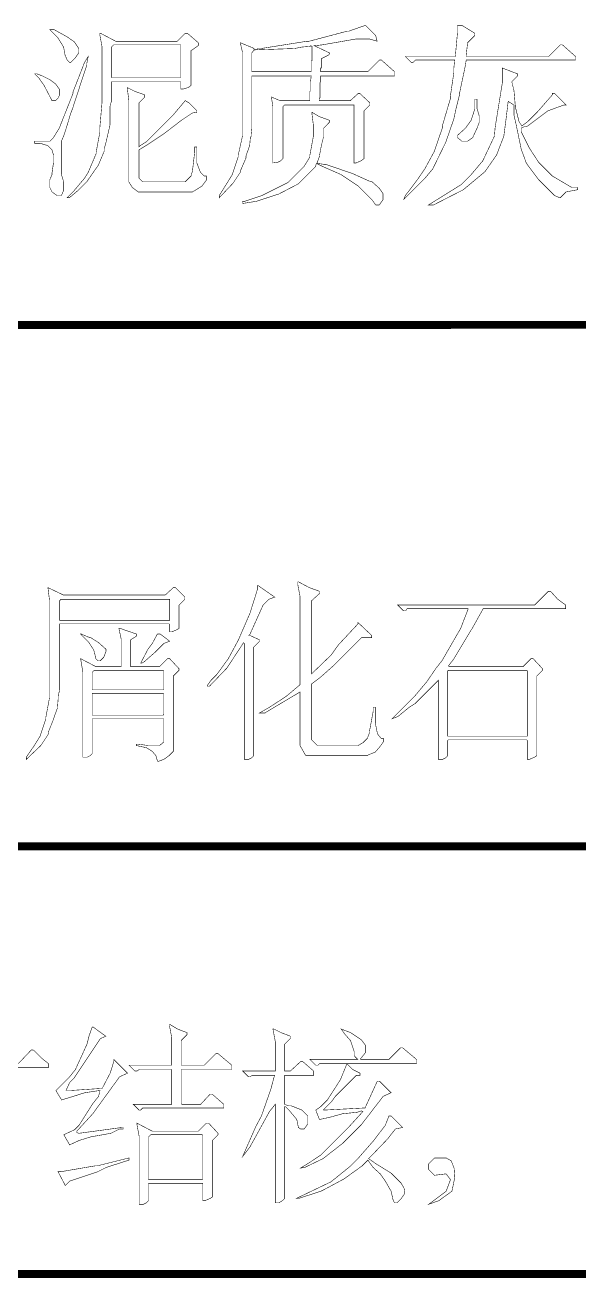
# Model space of a CAD drawing. Extents: x 94 to 452, y -72 to 1042.
# Drawn here: x 279.63 to 290.13, y 119.26 to 143.01 of the extents above; entities that cross this region are included whole.
import ezdxf

# ---------------------------------------------------------------- set-up
doc = ezdxf.new("R2010")
doc.units = 0
doc.header["$MEASUREMENT"] = 0
doc.layers.add('TREE_LAYER', color=7, linetype='Continuous')

msp = doc.modelspace()

# ---------------------------------------------------------------- linework, layer by layer
at = {"layer": 'TREE_LAYER'}
for points, const_width, elevation in [([(286.081208, 143.002322), (285.765522, 142.892518), (285.738071, 142.892518), (285.01062, 142.700361), (284.969443, 142.700361), (284.104738, 142.563107), (284.03611, 142.563107), (284.03611, 142.549381), (283.967483, 142.549381), (283.967483, 142.563107), (283.940032, 142.576832), (283.706698, 142.67291), (283.747875, 142.494479), (283.747875, 140.902322), (283.665522, 140.531734), (283.665522, 140.504283), (283.555718, 140.174871), (283.445914, 139.99644), (283.308659, 139.776832), (283.308659, 139.735656), (283.569443, 140.010165), (283.706698, 140.216048), (283.720424, 140.27095), (283.816502, 140.490558), (283.816502, 140.531734), (283.88513, 140.723891), (283.898855, 140.888597), (283.912581, 140.888597), (283.912581, 140.929773), (283.926306, 141.053303), (283.926306, 142.041538), (283.926306, 142.041538), (285.038071, 142.041538), (285.051796, 142.041538), (285.038071, 141.931734), (285.038071, 141.931734), (285.038071, 141.835656), (285.038071, 141.835656), (285.038071, 141.753303), (285.024345, 141.753303), (285.024345, 141.657224), (285.024345, 141.657224), (285.024345, 141.574871), (285.024345, 141.574871), (284.4616, 141.574871), (284.296894, 141.643499), (284.324345, 141.465067), (284.324345, 140.394479), (284.420424, 140.408205), (284.475326, 140.435656), (284.516502, 140.476832), (284.516502, 141.465067), (284.543953, 141.492518), (285.8616, 141.492518), (285.8616, 141.492518), (285.8616, 140.394479), (285.902777, 140.394479), (285.998855, 140.435656), (286.053757, 140.476832), (286.053757, 141.382714), (286.163561, 141.492518), (286.163561, 141.533695), (285.971404, 141.712126), (285.943953, 141.712126), (285.792973, 141.574871), (285.216502, 141.574871), (285.202777, 141.574871), (285.202777, 141.616048), (285.216502, 141.629773), (285.216502, 141.725852), (285.216502, 141.725852), (285.216502, 141.82193), (285.216502, 141.82193), (285.216502, 141.918008), (285.230228, 141.931734), (285.230228, 142.041538), (285.230228, 142.041538), (286.630228, 142.041538), (286.630228, 142.123891), (286.383169, 142.343499), (286.341992, 142.343499), (286.122385, 142.123891), (285.243953, 142.123891), (285.230228, 142.123891), (285.230228, 142.192518), (285.243953, 142.192518), (285.243953, 142.37095), (285.381208, 142.439577), (285.394934, 142.453303), (285.394934, 142.480754), (285.106698, 142.618008), (285.134149, 142.618008), (285.257679, 142.631734), (285.889051, 142.741538), (286.163561, 142.741538), (286.300816, 142.700361), (286.273365, 142.810165), (286.081208, 143.002322), (286.081208, 143.002322)], 0.01, 73), ([(287.906698, 143.002322), (287.824345, 143.002322), (287.824345, 142.865067), (287.783169, 142.412126), (286.83611, 142.412126), (286.945914, 142.302322), (286.987091, 142.302322), (287.028267, 142.343499), (287.769443, 142.343499), (287.769443, 142.329773), (287.755718, 142.192518), (287.755718, 142.110165), (287.687091, 141.643499), (287.687091, 141.602322), (287.53611, 141.094479), (287.53611, 141.053303), (287.38513, 140.614087), (287.206698, 140.284675), (287.055718, 140.065067), (286.83611, 139.776832), (286.808659, 139.708205), (287.220424, 140.119969), (287.357679, 140.284675), (287.604738, 140.792518), (287.755718, 141.231734), (287.796894, 141.423891), (287.865522, 141.698401), (287.865522, 141.725852), (287.975326, 142.24742), (287.989051, 142.343499), (290.0616, 142.343499), (290.0616, 142.412126), (289.814542, 142.631734), (289.773365, 142.631734), (289.553757, 142.412126), (287.989051, 142.412126), (287.989051, 142.439577), (288.016502, 142.67291), (288.153757, 142.810165), (288.153757, 142.851342), (287.906698, 143.002322), (287.906698, 143.002322)], 0.01, 73), ([(280.179247, 142.919969), (280.096894, 142.919969), (280.247875, 142.768989), (280.357679, 142.590558), (280.38513, 142.439577), (280.426306, 142.343499), (280.467483, 142.302322), (280.494934, 142.302322), (280.577287, 142.384675), (280.645914, 142.480754), (280.645914, 142.563107), (280.563561, 142.686636), (280.426306, 142.782714), (280.179247, 142.919969), (280.179247, 142.919969)], 0.01, 73), ([(281.057679, 142.851342), (281.043953, 142.851342), (281.043953, 142.823891), (281.08513, 142.604283), (281.08513, 141.533695), (281.043953, 141.053303), (281.043953, 140.97095), (280.975326, 140.600361), (280.975326, 140.57291), (280.824345, 140.216048), (280.755718, 140.106244), (280.53611, 139.845459), (280.426306, 139.735656), (280.467483, 139.735656), (280.632189, 139.87291), (280.796894, 140.037616), (281.016502, 140.353303), (281.126306, 140.614087), (281.126306, 140.668989), (281.153757, 140.751342), (281.194934, 140.929773), (281.23611, 141.108205), (281.23611, 141.465067), (281.263561, 141.561146), (281.263561, 141.931734), (281.277287, 141.931734), (282.581208, 141.931734), (282.581208, 141.931734), (282.581208, 141.794479), (282.622385, 141.794479), (282.718463, 141.82193), (282.773365, 141.863107), (282.773365, 142.52193), (282.91062, 142.618008), (282.91062, 142.631734), (282.91062, 142.67291), (282.704738, 142.851342), (282.663561, 142.851342), (282.512581, 142.700361), (281.345914, 142.700361), (281.057679, 142.851342), (281.057679, 142.851342)], 0.01, 73), ([(281.304738, 142.631734), (281.304738, 142.631734), (282.581208, 142.631734), (282.581208, 142.631734), (282.581208, 142.014087), (282.581208, 142.014087), (281.277287, 142.014087), (281.263561, 142.014087), (281.263561, 142.590558), (281.304738, 142.631734), (281.304738, 142.631734)], 0.01, 73), ([(285.038071, 142.604283), (285.038071, 142.618008), (285.065522, 142.604283), (285.065522, 142.329773), (285.051796, 142.329773), (285.051796, 142.233695), (285.051796, 142.219969), (285.051796, 142.123891), (285.038071, 142.123891), (283.926306, 142.123891), (283.926306, 142.123891), (283.926306, 142.480754), (283.967483, 142.535656), (284.73611, 142.563107), (284.873365, 142.590558), (285.038071, 142.604283), (285.038071, 142.604283)], 0.01, 73), ([(280.824345, 142.412126), (280.755718, 142.302322), (280.53611, 141.739577), (280.53611, 141.712126), (280.275326, 141.053303), (280.165522, 140.874871), (280.096894, 140.806244), (279.808659, 140.806244), (279.808659, 140.765067), (279.918463, 140.765067), (280.055718, 140.723891), (280.138071, 140.641538), (280.165522, 140.545459), (280.165522, 140.394479), (280.138071, 140.202322), (280.138071, 140.174871), (280.096894, 140.078793), (280.096894, 139.927812), (280.138071, 139.845459), (280.234149, 139.776832), (280.316502, 139.776832), (280.357679, 139.87291), (280.357679, 140.037616), (280.316502, 140.174871), (280.316502, 140.806244), (280.357679, 140.902322), (280.398855, 141.025852), (280.494934, 141.341538), (280.522385, 141.410165), (280.796894, 142.24742), (280.796894, 142.274871), (280.824345, 142.412126), (280.824345, 142.412126)], 0.01, 73), ([(279.849836, 142.082714), (279.808659, 142.082714), (279.891012, 142.000361), (279.987091, 141.863107), (280.138071, 141.574871), (280.206698, 141.574871), (280.247875, 141.616048), (280.275326, 141.67095), (280.275326, 141.794479), (280.206698, 141.890558), (280.096894, 141.97291), (279.95964, 142.041538), (279.849836, 142.082714), (279.849836, 142.082714)], 0.01, 73), ([(288.675326, 142.192518), (288.675326, 142.192518), (288.675326, 141.918008), (288.538071, 141.067028), (288.524345, 140.902322), (288.304738, 140.435656), (288.08513, 140.174871), (287.892973, 139.982714), (287.275326, 139.598401), (287.371404, 139.598401), (287.934149, 139.886636), (288.345914, 140.229773), (288.565522, 140.545459), (288.702777, 140.902322), (288.743953, 141.218008), (288.78513, 141.561146), (288.894934, 141.492518), (288.894934, 141.300361), (288.93611, 141.12193), (289.032189, 140.655263), (289.128267, 140.394479), (289.155718, 140.353303), (289.3616, 140.078793), (289.663561, 139.776832), (289.75964, 139.735656), (289.773365, 139.735656), (289.883169, 139.845459), (290.102777, 139.886636), (290.102777, 139.927812), (289.992973, 139.927812), (289.622385, 140.14742), (289.3616, 140.408205), (289.183169, 140.682714), (289.032189, 140.984675), (289.032189, 141.053303), (289.045914, 141.067028), (289.155718, 141.094479), (289.540032, 141.382714), (289.841992, 141.492518), (289.883169, 141.492518), (289.663561, 141.712126), (289.622385, 141.712126), (289.622385, 141.684675), (289.334149, 141.355263), (289.169443, 141.190558), (289.045914, 141.094479), (288.991012, 141.176832), (288.922385, 141.451342), (288.894934, 141.767028), (288.853757, 141.931734), (288.853757, 141.931734), (288.963561, 142.041538), (288.963561, 142.082714), (288.675326, 142.192518), (288.675326, 142.192518)], 0.01, 73), ([(281.565522, 141.82193), (281.565522, 141.82193), (281.565522, 141.808205), (281.592973, 141.588597), (281.592973, 140.037616), (281.6616, 139.927812), (281.771404, 139.845459), (282.800816, 139.845459), (282.869443, 139.886636), (282.979247, 139.955263), (283.0616, 140.065067), (283.0616, 140.14742), (283.020424, 140.14742), (282.951796, 140.216048), (282.883169, 140.394479), (282.883169, 140.69644), (282.841992, 140.69644), (282.841992, 140.600361), (282.800816, 140.243499), (282.773365, 140.14742), (282.663561, 140.037616), (281.853757, 140.037616), (281.78513, 140.106244), (281.78513, 140.641538), (281.922385, 140.723891), (282.251796, 140.943499), (282.594934, 141.204283), (282.800816, 141.341538), (282.883169, 141.355263), (282.883169, 141.382714), (282.732189, 141.533695), (282.663561, 141.574871), (282.443953, 141.314087), (281.922385, 140.792518), (281.812581, 140.723891), (281.78513, 140.69644), (281.78513, 140.710165), (281.78513, 141.533695), (281.894934, 141.643499), (281.894934, 141.684675), (281.702777, 141.753303), (281.565522, 141.82193), (281.565522, 141.82193)], 0.01, 73), ([(288.194934, 141.602322), (288.153757, 141.602322), (288.153757, 141.423891), (288.08513, 141.204283), (287.975326, 141.053303), (287.824345, 140.916048), (287.824345, 140.874871), (287.906698, 140.806244), (288.016502, 140.806244), (288.112581, 140.874871), (288.194934, 141.053303), (288.23611, 141.163107), (288.23611, 141.286636), (288.194934, 141.423891), (288.194934, 141.602322), (288.194934, 141.602322)], 0.01, 73), ([(285.065522, 141.355263), (285.065522, 141.355263), (285.065522, 141.327812), (285.092973, 141.108205), (285.092973, 140.902322), (285.024345, 140.531734), (285.024345, 140.504283), (284.914542, 140.325852), (284.612581, 140.023891), (284.118463, 139.776832), (283.789051, 139.667028), (283.747875, 139.667028), (283.747875, 139.625852), (284.008659, 139.667028), (284.434149, 139.804283), (284.804738, 139.99644), (285.134149, 140.325852), (285.147875, 140.380754), (285.1616, 140.380754), (285.271404, 140.325852), (285.614542, 140.174871), (285.943953, 139.955263), (286.204738, 139.694479), (286.273365, 139.598401), (286.341992, 139.598401), (286.41062, 139.694479), (286.41062, 139.818008), (286.341992, 139.914087), (286.204738, 140.037616), (286.149836, 140.051342), (285.875326, 140.174871), (285.847875, 140.188597), (285.326306, 140.367028), (285.298855, 140.367028), (285.202777, 140.380754), (285.1616, 140.394479), (285.202777, 140.504283), (285.243953, 140.723891), (285.28513, 140.888597), (285.28513, 141.053303), (285.394934, 141.163107), (285.394934, 141.204283), (285.202777, 141.27291), (285.065522, 141.355263), (285.065522, 141.355263)], 0.01, 73), ([(221.22612, 137.294636), (399.22612, 137.377772)], 0.15, 178.000019), ([(280.062709, 132.34557), (280.062709, 132.34557), (280.062709, 132.331845), (280.09016, 132.112237), (280.09016, 130.259296), (280.021533, 129.888708), (280.021533, 129.861257), (279.911729, 129.531845), (279.801925, 129.353413), (279.650944, 129.133806), (279.650944, 129.092629), (279.925454, 129.353413), (280.062709, 129.559296), (280.076435, 129.627923), (280.158788, 129.833806), (280.172513, 129.874982), (280.241141, 130.067139), (280.254866, 130.24557), (280.254866, 130.24557), (280.254866, 130.286747), (280.282317, 130.410276), (280.282317, 131.64557), (280.282317, 131.659296), (282.354866, 131.659296), (282.368592, 131.64557), (282.368592, 131.508315), (282.409768, 131.508315), (282.505846, 131.549492), (282.547023, 131.576943), (282.547023, 132.016159), (282.656827, 132.125962), (282.656827, 132.167139), (282.478395, 132.34557), (282.437219, 132.34557), (282.286239, 132.208315), (280.350944, 132.208315), (280.062709, 132.34557), (280.062709, 132.34557)], 0.01, 74), ([(284.043101, 132.386747), (284.029376, 132.386747), (284.029376, 132.304394), (283.892121, 131.865178), (283.672513, 131.357335), (283.480356, 131.000472), (283.260748, 130.698511), (283.150944, 130.588708), (283.082317, 130.492629), (283.082317, 130.478904), (283.123494, 130.478904), (283.452905, 130.822041), (283.768592, 131.302433), (283.782317, 131.288708), (283.782317, 129.092629), (283.86467, 129.092629), (283.919572, 129.12008), (283.960748, 129.161257), (283.960748, 131.22008), (284.070552, 131.329884), (284.070552, 131.357335), (283.892121, 131.439688), (283.878395, 131.439688), (283.86467, 131.439688), (283.892121, 131.467139), (284.13918, 132.016159), (284.248984, 132.125962), (284.358788, 132.167139), (284.043101, 132.386747), (284.043101, 132.386747)], 0.01, 74), ([(284.811729, 132.455374), (284.798003, 132.455374), (284.798003, 132.400472), (284.83918, 132.180864), (284.83918, 130.506355), (284.578395, 130.286747), (284.262709, 130.080864), (284.070552, 129.971061), (284.180356, 129.971061), (284.194082, 129.984786), (284.83918, 130.3691), (284.83918, 130.355374), (284.83918, 129.353413), (284.948984, 129.161257), (286.11565, 129.161257), (286.129376, 129.174982), (286.266631, 129.229884), (286.348984, 129.325962), (286.417611, 129.422041), (286.417611, 129.490668), (286.376435, 129.490668), (286.307807, 129.573021), (286.266631, 129.778904), (286.266631, 130.080864), (286.225454, 130.080864), (286.225454, 129.998511), (286.156827, 129.627923), (286.156827, 129.600472), (286.143101, 129.559296), (286.11565, 129.490668), (286.033297, 129.408315), (285.937219, 129.353413), (285.168592, 129.353413), (285.058788, 129.463217), (285.058788, 130.52008), (285.237219, 130.657335), (285.484278, 130.876943), (286.005846, 131.398511), (286.198003, 131.398511), (286.198003, 131.439688), (285.937219, 131.686747), (285.937219, 131.659296), (285.566631, 131.261257), (285.429376, 131.0691), (285.058788, 130.712237), (285.058788, 130.712237), (285.058788, 132.098511), (285.209768, 132.235766), (285.209768, 132.276943), (285.017611, 132.34557), (284.811729, 132.455374), (284.811729, 132.455374)], 0.01, 74), ([(289.588199, 132.276943), (289.547023, 132.276943), (289.286239, 132.016159), (286.692121, 132.016159), (286.801925, 131.906355), (286.843101, 131.906355), (286.870552, 131.947531), (288.023494, 131.947531), (288.023494, 131.933806), (287.886239, 131.576943), (287.529376, 130.959296), (287.419572, 130.822041), (287.241141, 130.561257), (287.021533, 130.300472), (286.582317, 129.861257), (286.692121, 129.902433), (286.911729, 130.080864), (287.021533, 130.149492), (287.460748, 130.588708), (287.460748, 130.588708), (287.460748, 129.092629), (287.543101, 129.092629), (287.598003, 129.12008), (287.63918, 129.161257), (287.63918, 129.449492), (287.652905, 129.463217), (289.135258, 129.463217), (289.148984, 129.449492), (289.148984, 129.092629), (289.19016, 129.092629), (289.286239, 129.133806), (289.327415, 129.161257), (289.327415, 130.671061), (289.437219, 130.780864), (289.437219, 130.808315), (289.258788, 131.000472), (289.217611, 131.000472), (289.066631, 130.849492), (287.666631, 130.849492), (287.652905, 130.863217), (287.748984, 130.986747), (288.078395, 131.535766), (288.105846, 131.576943), (288.311729, 131.947531), (289.876435, 131.947531), (289.876435, 132.016159), (289.725454, 132.125962), (289.588199, 132.276943), (289.588199, 132.276943)], 0.01, 74), ([(280.309768, 132.125962), (280.309768, 132.125962), (282.354866, 132.125962), (282.368592, 132.125962), (282.368592, 131.727923), (282.354866, 131.727923), (280.282317, 131.727923), (280.282317, 131.727923), (280.282317, 132.098511), (280.309768, 132.125962), (280.309768, 132.125962)], 0.01, 74), ([(281.421533, 131.576943), (281.407807, 131.576943), (281.407807, 131.563217), (281.448984, 131.371061), (281.448984, 130.849492), (281.448984, 130.849492), (280.968592, 130.849492), (280.680356, 131.000472), (280.721533, 130.753413), (280.721533, 129.133806), (280.803886, 129.133806), (280.858788, 129.161257), (280.899964, 129.202433), (280.899964, 129.861257), (280.899964, 129.861257), (282.245062, 129.861257), (282.258788, 129.861257), (282.258788, 129.422041), (282.176435, 129.353413), (281.970552, 129.353413), (281.76467, 129.380864), (281.737219, 129.380864), (281.737219, 129.353413), (281.929376, 129.312237), (282.03918, 129.24361), (282.107807, 129.161257), (282.135258, 129.065178), (282.148984, 129.051453), (282.258788, 129.092629), (282.354866, 129.161257), (282.437219, 129.24361), (282.437219, 130.671061), (282.547023, 130.780864), (282.547023, 130.808315), (282.368592, 131.000472), (282.327415, 131.000472), (282.176435, 130.849492), (281.641141, 130.849492), (281.627415, 130.849492), (281.627415, 131.357335), (281.737219, 131.425962), (281.737219, 131.439688), (281.737219, 131.467139), (281.421533, 131.576943), (281.421533, 131.576943)], 0.01, 74), ([(280.694082, 131.467139), (280.680356, 131.467139), (280.831337, 131.316159), (280.927415, 131.165178), (280.941141, 131.124002), (280.968592, 131.000472), (281.009768, 130.959296), (281.050944, 130.959296), (281.119572, 131.027923), (281.160748, 131.137727), (281.160748, 131.178904), (281.023494, 131.302433), (280.872513, 131.398511), (280.817611, 131.412237), (280.694082, 131.467139), (280.694082, 131.467139)], 0.01, 74), ([(282.19016, 131.467139), (282.148984, 131.467139), (282.135258, 131.467139), (282.03918, 131.288708), (281.956827, 131.178904), (281.819572, 130.918119), (281.847023, 130.918119), (281.874474, 130.931845), (282.094082, 131.124002), (282.258788, 131.288708), (282.368592, 131.329884), (282.19016, 131.467139), (282.19016, 131.467139)], 0.01, 74), ([(280.927415, 130.767139), (280.941141, 130.780864), (282.245062, 130.780864), (282.258788, 130.767139), (282.258788, 130.410276), (282.245062, 130.410276), (280.899964, 130.410276), (280.899964, 130.410276), (280.899964, 130.739688), (280.927415, 130.767139), (280.927415, 130.767139)], 0.01, 74), ([(287.63918, 130.767139), (287.652905, 130.780864), (289.135258, 130.780864), (289.148984, 130.767139), (289.148984, 129.531845), (289.135258, 129.531845), (287.652905, 129.531845), (287.63918, 129.531845), (287.63918, 130.767139), (287.63918, 130.767139)], 0.01, 74), ([(280.899964, 130.327923), (280.899964, 130.341649), (282.245062, 130.341649), (282.258788, 130.327923), (282.258788, 129.94361), (282.245062, 129.929884), (280.899964, 129.929884), (280.899964, 129.94361), (280.899964, 130.327923), (280.899964, 130.327923)], 0.01, 74), ([(221.22612, 127.44381), (399.22612, 127.44381)], 0.15, 178), ([(280.910838, 124.023612), (280.897113, 124.009886), (280.842211, 123.858906), (280.801034, 123.6942), (280.581427, 123.213808), (280.471623, 123.076553), (280.210838, 122.815769), (280.320642, 122.637337), (280.759858, 122.774592), (281.034368, 122.815769), (281.048093, 122.815769), (281.020642, 122.705965), (280.910838, 122.56871), (280.650054, 122.156945), (280.567701, 122.074592), (280.361819, 121.978514), (280.471623, 121.786357), (280.650054, 121.86871), (280.869662, 121.937337), (281.253976, 122.005965), (281.418681, 122.088318), (281.487309, 122.088318), (281.487309, 122.115769), (281.459858, 122.115769), (280.650054, 122.005965), (280.608878, 122.01969), (280.608878, 122.047141), (280.910838, 122.376553), (281.418681, 123.076553), (281.569662, 123.14518), (281.308878, 123.405965), (281.308878, 123.364788), (281.24025, 123.14518), (281.08927, 122.856945), (280.471623, 122.815769), (280.402995, 122.815769), (280.471623, 122.966749), (280.553976, 123.049102), (281.048093, 123.790278), (281.061819, 123.804004), (281.157897, 123.84518), (280.910838, 124.023612), (280.910838, 124.023612)], 0.01, 75), ([(282.379466, 124.064788), (282.36574, 124.064788), (282.36574, 124.037337), (282.406917, 123.817729), (282.406917, 123.296161), (282.406917, 123.296161), (281.597113, 123.296161), (281.706917, 123.186357), (281.748093, 123.186357), (281.78927, 123.213808), (282.406917, 123.213808), (282.406917, 123.213808), (282.406917, 122.56871), (282.406917, 122.554984), (281.679466, 122.554984), (281.78927, 122.44518), (281.816721, 122.44518), (281.857897, 122.486357), (283.395152, 122.486357), (283.395152, 122.554984), (283.175544, 122.747141), (283.134368, 122.747141), (282.955936, 122.554984), (282.599074, 122.554984), (282.585348, 122.56871), (282.585348, 123.213808), (282.599074, 123.213808), (283.546132, 123.213808), (283.546132, 123.296161), (283.285348, 123.515769), (283.244172, 123.515769), (283.024564, 123.296161), (282.599074, 123.296161), (282.585348, 123.296161), (282.585348, 123.762827), (282.695152, 123.872631), (282.695152, 123.913808), (282.516721, 123.982435), (282.379466, 124.064788), (282.379466, 124.064788)], 0.01, 75), ([(284.342211, 123.982435), (284.328485, 123.982435), (284.328485, 123.96871), (284.369662, 123.749102), (284.369662, 123.186357), (284.369662, 123.186357), (283.752015, 123.186357), (283.861819, 123.076553), (283.88927, 123.076553), (283.930446, 123.104004), (284.355936, 123.104004), (284.355936, 123.104004), (284.301034, 122.898122), (284.301034, 122.884396), (284.108878, 122.335376), (283.999074, 122.129494), (283.752015, 121.566749), (283.88927, 121.74518), (284.259858, 122.417729), (284.369662, 122.554984), (284.369662, 122.541259), (284.369662, 120.688318), (284.438289, 120.688318), (284.506917, 120.729494), (284.548093, 120.770671), (284.548093, 122.513808), (284.561819, 122.513808), (284.630446, 122.44518), (284.767701, 122.280474), (284.781427, 122.253024), (284.808878, 122.115769), (284.850054, 122.088318), (284.918681, 122.088318), (284.987309, 122.184396), (284.987309, 122.335376), (284.877505, 122.44518), (284.671623, 122.527533), (284.616721, 122.527533), (284.548093, 122.554984), (284.548093, 123.104004), (284.561819, 123.104004), (285.097113, 123.104004), (285.097113, 123.186357), (284.89123, 123.364788), (284.850054, 123.364788), (284.657897, 123.186357), (284.561819, 123.186357), (284.548093, 123.186357), (284.548093, 123.6942), (284.657897, 123.804004), (284.657897, 123.84518), (284.479466, 123.913808), (284.342211, 123.982435), (284.342211, 123.982435)], 0.01, 75), ([(285.618681, 123.982435), (285.618681, 123.982435), (285.687309, 123.886357), (285.797113, 123.762827), (285.86574, 123.556945), (285.86574, 123.474592), (285.934368, 123.405965), (285.934368, 123.405965), (285.028485, 123.405965), (285.138289, 123.296161), (285.179466, 123.296161), (285.206917, 123.323612), (285.71476, 123.323612), (285.728485, 123.323612), (285.604956, 123.021651), (285.357897, 122.637337), (285.234368, 122.513808), (285.138289, 122.44518), (285.206917, 122.266749), (285.399074, 122.307925), (285.646132, 122.376553), (285.920642, 122.404004), (286.002995, 122.431455), (286.030446, 122.417729), (285.755936, 122.115769), (285.234368, 121.5942), (285.028485, 121.456945), (284.850054, 121.347141), (284.932407, 121.360867), (285.275544, 121.525573), (285.646132, 121.813808), (286.002995, 122.170671), (286.41476, 122.705965), (286.56574, 122.774592), (286.346132, 122.9942), (286.304956, 122.9942), (286.071623, 122.486357), (285.28927, 122.44518), (285.28927, 122.458906), (285.44025, 122.609886), (285.508878, 122.705965), (285.906917, 123.104004), (285.975544, 123.104004), (285.975544, 123.14518), (285.838289, 123.213808), (285.728485, 123.323612), (285.728485, 123.323612), (287.046132, 123.323612), (287.046132, 123.405965), (286.785348, 123.625573), (286.744172, 123.625573), (286.524564, 123.405965), (285.98927, 123.405965), (285.98927, 123.405965), (285.98927, 123.41969), (286.085348, 123.54322), (286.085348, 123.666749), (286.002995, 123.776553), (285.797113, 123.913808), (285.618681, 123.982435), (285.618681, 123.982435)], 0.01, 75), ([(278.646132, 123.254984), (280.073583, 123.254984), (280.073583, 123.323612), (279.936328, 123.433416), (279.785348, 123.584396), (279.785348, 123.584396)], 0.01, 75), ([(279.785348, 123.584396), (279.744172, 123.584396), (279.497113, 123.323612)], 0.01, 75), ([(286.56574, 122.335376), (286.524564, 122.335376), (286.455936, 122.156945), (286.236328, 121.86871), (285.948093, 121.539298), (285.783387, 121.374592), (285.426525, 121.086357), (284.767701, 120.770671), (284.808878, 120.770671), (285.234368, 120.907925), (285.28927, 120.935376), (285.673583, 121.141259), (286.016721, 121.388318), (286.126525, 121.498122), (286.222603, 121.360867), (286.359858, 121.237337), (286.455936, 121.100082), (286.56574, 120.907925), (286.606917, 120.729494), (286.634368, 120.688318), (286.675544, 120.688318), (286.757897, 120.770671), (286.826525, 120.866749), (286.812799, 120.962827), (286.757897, 121.058906), (286.56574, 121.251063), (286.277505, 121.429494), (286.14025, 121.525573), (286.497113, 121.896161), (286.648093, 122.088318), (286.785348, 122.115769), (286.56574, 122.335376), (286.56574, 122.335376)], 0.01, 75), ([(281.748093, 122.198122), (281.748093, 122.198122), (281.748093, 122.170671), (281.78927, 121.951063), (281.78927, 120.660867), (281.871623, 120.660867), (281.926525, 120.688318), (281.967701, 120.729494), (281.967701, 121.058906), (281.967701, 121.058906), (282.983387, 121.058906), (282.997113, 121.058906), (282.997113, 120.729494), (283.038289, 120.729494), (283.134368, 120.770671), (283.175544, 120.798122), (283.175544, 121.86871), (283.285348, 121.978514), (283.285348, 122.005965), (283.106917, 122.198122), (283.06574, 122.198122), (282.91476, 122.047141), (282.036328, 122.047141), (281.748093, 122.198122), (281.748093, 122.198122)], 0.01, 75), ([(281.995152, 121.964788), (282.008878, 121.978514), (282.983387, 121.978514), (282.997113, 121.964788), (282.997113, 121.141259), (282.983387, 121.127533), (281.967701, 121.127533), (281.967701, 121.141259), (281.967701, 121.937337), (281.995152, 121.964788), (281.995152, 121.964788)], 0.01, 75), ([(281.597113, 121.539298), (280.993191, 121.388318), (280.952015, 121.388318), (280.306917, 121.278514), (280.252015, 121.278514), (280.38927, 121.017729), (280.471623, 121.100082), (281.006917, 121.278514), (281.171623, 121.360867), (281.597113, 121.498122), (281.597113, 121.498122), (281.597113, 121.539298), (281.597113, 121.539298)], 0.01, 75), ([(287.608878, 121.539298), (287.38927, 121.539298), (287.279466, 121.429494), (287.279466, 121.31969), (287.38927, 121.209886), (287.608878, 121.237337), (287.69123, 121.127533), (287.608878, 120.907925), (287.279466, 120.660867), (287.471623, 120.729494), (287.718681, 120.907925), (287.773583, 121.16871), (287.759858, 121.347141), (287.704956, 121.484396), (287.608878, 121.539298), (287.608878, 121.539298)], 0.01, 75), ([(221.22612, 119.339788), (399.22612, 119.339788)], 0.15, 178)]:
    msp.add_lwpolyline(points, dxfattribs=dict(at, const_width=const_width, elevation=elevation))

doc.saveas('drawing.dxf')
